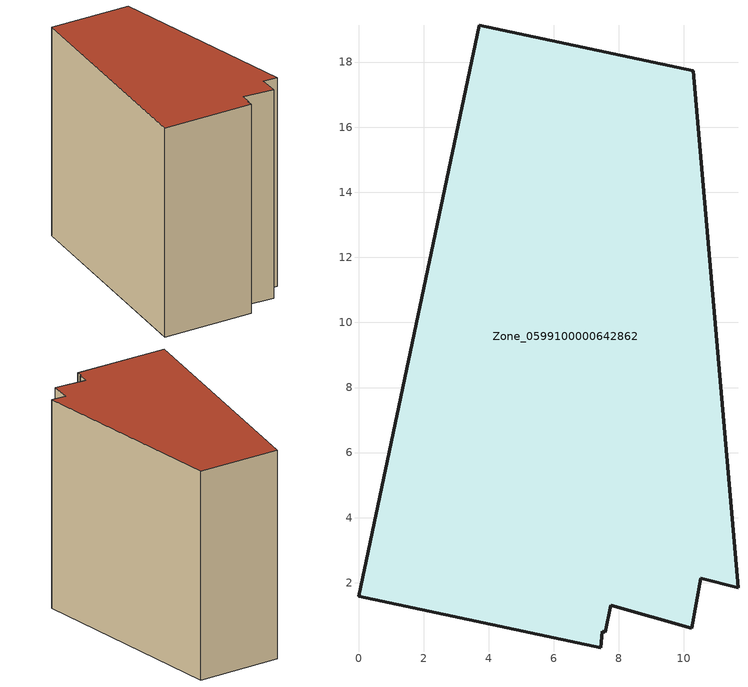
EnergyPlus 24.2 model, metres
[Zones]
Zone_0599100000642862
 floor ground (C_G): 3.71,19.12 10.29,17.73 11.66,1.84 10.51,2.14 10.25,0.6 7.76,1.3 7.59,0.49 7.49,0.51 7.44,0.01 0,1.58 z1.56
 wall outside (C_F): 10.29,17.73 3.71,19.12 0,1.58 7.44,0.01 7.49,0.51 7.59,0.49 7.76,1.3 10.25,0.6 10.51,2.14 11.66,1.84 10.29,17.73 z1.56:20.05
 roof outside (C_R): 7.44,0.01 7.49,0.51 7.59,0.49 7.76,1.3 10.25,0.6 10.51,2.14 11.66,1.84 10.29,17.73 3.71,19.12 0,1.58 z20.05
[BUILDING]
Pand.0599100000642862: North Axis=0; Terrain=City; Loads Convergence Tolerance Value=0.04; Temperature Convergence Tolerance Value=0.4; Solar Distribution=FullExterior; Maximum Number of Warmup Days=25; Minimum Number of Warmup Days=1
[Site:Location]
Rotterdam.The.Hague.AP_ZH_NLD Design_Conditions: Latitude=51.96; Longitude=4.45; Time Zone=1; Elevation=-4.5
[SITE:GROUNDTEMPERATURE:BUILDINGSURFACE]
18, 18, 18, 18, 18, 18, 18, 18, 18, 18, 18, 18
[MATERIAL] Thermal Absorptance=0.9; Solar Absorptance=0.7; Visible Absorptance=0.7
Name | Roughness | Thickness | Conductivity | Density | Specific Heat
G.TI.1946 | MediumSmooth | 0.15 | 1 | 540 | 1210
F.TI.1946 | Rough | 0.3 | 0.857143 | 1920 | 840
R.TI.1946 | MediumRough | 0.2 | 0.1 | 1500 | 1000
[CONSTRUCTION]
C_G: G.TI.1946
C_F: F.TI.1946
C_R: R.TI.1946
[ZONE]
Zone_0599100000642862: Type=1; Multiplier=1; Ceiling Height=Autocalculate; Volume=Autocalculate; Floor Area=autocalculate; Part of Total Floor Area=Yes
[ZONEINFILTRATION:DESIGNFLOWRATE]
Infil_Zone_0599100000642862: Zone or ZoneList or Space or SpaceList=Zone_0599100000642862; Schedule=AlwaysOn; Design Flow Rate Calculation Method=Flow/Area; Flow Rate per Floor Area=0.003; Constant Term Coefficient=1; Temperature Term Coefficient=0; Velocity Term Coefficient=0; Velocity Squared Term Coefficient=0
[HVACTEMPLATE:ZONE:IDEALLOADSAIRSYSTEM]
Zone_0599100000642862: Maximum Heating Supply Air Temperature=50; Minimum Cooling Supply Air Temperature=13; Maximum Heating Supply Air Humidity Ratio=0.0156; Minimum Cooling Supply Air Humidity Ratio=0.0077; Heating Limit=NoLimit; Cooling Limit=NoLimit; Dehumidification Control Type=ConstantSensibleHeatRatio; Cooling Sensible Heat Ratio=0.7; Dehumidification Setpoint=60; Humidification Control Type=None; Humidification Setpoint=30; Outdoor Air Method=None; Outdoor Air Flow Rate per Person=0.00944; Outdoor Air Flow Rate per Zone Floor Area=0; Outdoor Air Flow Rate per Zone=0; Demand Controlled Ventilation Type=None; Outdoor Air Economizer Type=NoEconomizer; Heat Recovery Type=None; Sensible Heat Recovery Effectiveness=0.7; Latent Heat Recovery Effectiveness=0.65
[ZONECONTROL:THERMOSTAT]
ThermostatControl_Zone_0599100000642862: Zone or ZoneList=Zone_0599100000642862; Control Type Schedule=DualSetpointControlType; Control 1=Thermostat_Zone_0599100000642862; Temperature Difference Between Cutout And Setpoint=0
[THERMOSTATSETPOINT:DUALSETPOINT]
Thermostat_Zone_0599100000642862: Heating Setpoint Temperature Schedule=HeatingSetpoint_Zone_0599100000642862; Cooling Setpoint Temperature Schedule=CoolingSetpoint_Zone_0599100000642862
[SCHEDULE:COMPACT]
HeatingSetpoint_Zone_0599100000642862: Through: 12/31, For: AllDays, Until: 24:00, 21
CoolingSetpoint_Zone_0599100000642862: Through: 12/31, For: AllDays, Until: 24:00, 24
DualSetpointControlType: Through: 12/31, For: AllDays, Until: 24:00, 4
AlwaysOn: Through: 12/31, For: AllDays, Until: 24:00, 1
